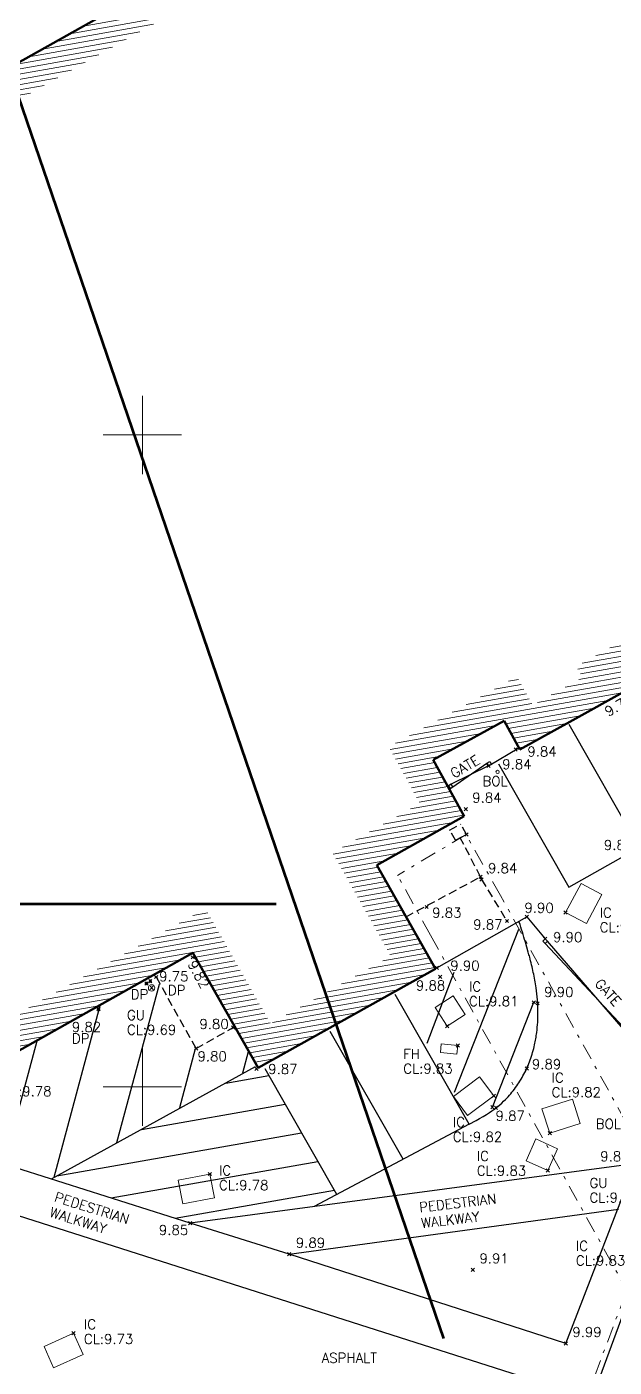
# Model space of a CAD drawing. Extents: x 521064 to 521635, y 174590 to 175241.
# Drawn here: x 521336.45 to 521354.48, y 174811.39 to 174852.52 of the extents above; entities that cross this region are included whole.
import ezdxf
from ezdxf.enums import TextEntityAlignment as Align

# ---------------------------------------------------------------- set-up
doc = ezdxf.new("R2010")
doc.units = 0
doc.header["$PDMODE"] = 3
doc.header["$PDSIZE"] = 0.05
for name, pattern in [('Centre', [7, 4, -1, 1, -1]), ('DASHDOT', [1, 0.5, -0.25, 0, -0.25]), ('HIDDEN', [0.375, 0.25, -0.125])]:
    doc.linetypes.add(name, pattern=pattern)
for name, color, linetype, lineweight in [('I031G_SURVEY-GRID', 7, 'CONTINUOUS', 18), ('I277G_CANOPY', 30, 'DASHDOT', 18), ('I901G_TITLE-SHEET', 7, 'CONTINUOUS', 18), ('I904G_HATCHING', 62, 'CONTINUOUS', 18), ('I910T_TXT-GEN-S', 7, 'CONTINUOUS', 13), ('I917G_BUILDING', 3, 'CONTINUOUS', 50), ('I923G_SURVEY-POINT', 7, 'CONTINUOUS', 18), ('I923T_SURVEY-LEVEL', 7, 'CONTINUOUS', 13), ('I960G_COVER', 1, 'CONTINUOUS', 18), ('I960T_COVER-TXT', 1, 'CONTINUOUS', 13), ('I976G_ST-FURN', 220, 'CONTINUOUS', 18), ('I976T_ST-FURN-TXT', 220, 'CONTINUOUS', 13)]:
    doc.layers.add(name, color=color, linetype=linetype, lineweight=lineweight)
for name, color, linetype in [('I280G_BLDG-FRAME', 7, 'HIDDEN'), ('I940G_SURFACE', 200, 'HIDDEN'), ('I971G_FENCE', 5, 'Centre'), ('I973G_GATE', 20, 'CONTINUOUS'), ('I997G_ROAD_MARKING', 7, 'CONTINUOUS')]:
    doc.layers.add(name, color=color, linetype=linetype)
doc.styles.add('MONOTXT', font='simplex.shx')
doc.styles.get("Standard").update_dxf_attribs({"font": 'simplex.shx'})

msp = doc.modelspace()

# ---------------------------------------------------------------- hatches: boundary and pattern name
at = {"layer": 'I904G_HATCHING'}
h = msp.add_hatch(dxfattribs=at)
h.set_pattern_fill('ANSI31', color=256, scale=0.05, angle=325, style=0)
h.paths.add_polyline_path([(521365.759, 174881.945), (521367.311, 174886.098), (521374.746, 174883.333), (521378.528, 174881.926), (521381.469, 174880.831), (521383.284, 174885.719), (521385.395, 174891.334), (521386.802, 174895.22), (521363.286, 174904.002), (521357.857, 174889.657), (521365.37, 174886.856), (521364.674, 174884.949), (521364.507, 174885.012), (521364.55, 174885.126), (521364.044, 174885.327), (521363.994, 174885.206), (521361.419, 174886.18), (521361.462, 174886.296), (521361.185, 174886.396), (521361.136, 174886.287), (521358.803, 174887.181), (521355.775, 174879.014), (521358.23, 174878.113), (521352.972, 174863.981), (521350.89, 174861.521), (521348.805, 174863.337), (521348.886, 174863.429), (521348.528, 174863.721), (521342.476, 174856.651), (521342.824, 174856.353), (521340.844, 174854.033), (521331.138, 174848.587), (521320.768, 174842.769), (521322.227, 174840.3), (521326.894, 174832.047), (521326.981, 174832.096), (521328.103, 174830.098), (521333.883, 174819.805), (521341.553, 174824.106), (521343.555, 174820.584), (521348.998, 174823.617), (521347.201, 174826.798), (521349.876, 174828.301), (521348.925, 174830.03), (521351.103, 174831.223), (521351.585, 174830.343), (521353.209, 174831.247), (521354.849, 174832.159), (521354.666, 174832.503), (521357.728, 174834.195), (521360.628, 174835.783), (521359.858, 174837.16), (521359.054, 174838.6), (521359.557, 174838.878), (521357.895, 174841.817), (521358.966, 174842.392), (521359.577, 174841.885), (521360.53, 174842.998), (521361.858, 174844.542), (521361.95, 174844.468), (521362.086, 174844.651), (521362.012, 174844.715), (521363.35, 174846.282), (521363.434, 174846.212), (521363.574, 174846.376), (521363.491, 174846.448), (521365.776, 174849.114), (521364.06, 174850.62), (521365.333, 174852.072), (521367.565, 174851.231), (521366.43, 174848.174), (521368.782, 174847.273), (521368.859, 174847.493), (521368.766, 174847.527), (521369.438, 174849.316), (521370.241, 174851.441), (521371.875, 174855.813), (521373.221, 174859.385), (521373.324, 174859.346), (521373.4, 174859.547), (521371.787, 174860.139), (521373.01, 174863.468), (521374.664, 174867.907), (521375.002, 174868.806), (521374.636, 174868.938), (521374.841, 174869.511), (521374.778, 174869.534), (521375.25, 174870.795), (521375.313, 174870.772), (521375.43, 174871.092), (521375.282, 174871.148), (521376.27, 174873.748), (521376.409, 174873.704), (521376.525, 174874.024), (521376.377, 174874.08), (521377.366, 174876.691), (521377.503, 174876.639), (521377.62, 174876.959), (521377.483, 174877.01), (521378.449, 174879.614), (521378.586, 174879.563), (521378.708, 174879.89), (521378.39, 174880.002), (521378.333, 174879.852), (521375.927, 174880.747), (521375.983, 174880.895), (521375.654, 174881.019), (521375.598, 174880.871), (521372.882, 174881.875), (521372.934, 174882.023), (521372.616, 174882.147), (521372.558, 174881.998), (521370.038, 174882.927), (521370.098, 174883.092), (521369.785, 174883.201), (521369.66, 174882.884), (521369.751, 174882.85), (521368.982, 174880.772)])
h.paths.add_polyline_path([(521365.266, 174883.655), (521366.65, 174887.446), (521359.148, 174890.243), (521363.869, 174902.717), (521385.525, 174894.629), (521380.881, 174882.119), (521366.723, 174887.383), (521364.469, 174881.35), (521369.574, 174879.492), (521370.404, 174881.734), (521377.266, 174879.182), (521373.991, 174870.568), (521374.084, 174870.533), (521373.491, 174868.948), (521373.567, 174868.92), (521373.357, 174868.335), (521373.689, 174868.215), (521370.503, 174859.545), (521372.021, 174858.988), (521368.101, 174848.605), (521367.712, 174848.754), (521368.849, 174851.816), (521365.038, 174853.252), (521362.648, 174850.528), (521364.38, 174849.008), (521359.457, 174843.284), (521359.087, 174843.592), (521356.522, 174842.215), (521358.189, 174839.265), (521357.69, 174838.988), (521359.259, 174836.183), (521353.321, 174832.902), (521353.505, 174832.556), (521351.978, 174831.707), (521351.5, 174832.581), (521347.566, 174830.426), (521348.522, 174828.688), (521345.837, 174827.179), (521347.632, 174824.001), (521343.934, 174821.94), (521341.931, 174825.465), (521334.266, 174821.166), (521327.364, 174833.458), (521327.274, 174833.407), (521322.18, 174842.415), (521341.486, 174853.245), (521344.234, 174856.465), (521343.887, 174856.761), (521348.562, 174862.223), (521350.998, 174860.101), (521353.848, 174863.469), (521359.518, 174878.706), (521357.061, 174879.607), (521359.387, 174885.88)], flags=16)
at = {"layer": 'I997G_ROAD_MARKING'}
h = msp.add_hatch(dxfattribs=at)
h.set_pattern_fill('ANSI31', color=2, scale=0.5, angle=30, style=0)
h.paths.add_polyline_path([(521328.178, 174829.886), (521325.787, 174828.553), (521331.142, 174819.088), (521337.2, 174817.172), (521343.497, 174820.66), (521342.828, 174821.831), (521341.641, 174821.163), (521340.367, 174823.426), (521333.866, 174819.789)])
h = msp.add_hatch(dxfattribs=at)
h.set_pattern_fill('ANSI31', color=2, scale=0.3, angle=325, style=0)
h.paths.add_polyline_path([(521345.972, 174816.69), (521343.667, 174820.717), (521337.206, 174817.166), (521341.47, 174815.818)])

# ---------------------------------------------------------------- linework, layer by layer
at = {"layer": 'I031G_SURVEY-GRID'}
for p, q in [((521340, 174841.2), (521340, 174838.8)), ((521338.8, 174840), (521341.2, 174840)), ((521340, 174821.2), (521340, 174818.8)), ((521338.8, 174820), (521341.2, 174820))]:
    msp.add_line(p, q, dxfattribs=at)
at = {"layer": 'I277G_CANOPY'}
for points in [[(521356.436, 174816.041, 13.847), (521350.992, 174825.865, 13.823), (521349.936, 174827.738, 12.658), (521347.83, 174826.485, 12.664)], [(521348.845, 174824.648, 13.814), (521347.83, 174826.485, 12.664)], [(521348.845, 174824.648, 13.814), (521355.191, 174813.173, 13.854)], [(521355.846, 174806.022, 12.735), (521355.599, 174806.101, 12.734), (521355.094, 174804.792, 12.73), (521351.94, 174805.987, 12.748), (521355.844, 174816.324, 12.743), (521354.854, 174818.836, 12.71)]]:
    msp.add_polyline3d(points, dxfattribs=at)
at = {"layer": 'I280G_BLDG-FRAME'}
for p, q in [((521349.43, 174827.874, 9.84), (521349.771, 174828.052, 9.84)), ((521349.608, 174827.565, 9.84), (521349.43, 174827.874, 9.84)), ((521349.608, 174827.565, 9.84), (521349.949, 174827.743, 9.84)), ((521349.949, 174827.743, 9.84), (521349.771, 174828.052, 9.84)), ((521350.382, 174826.439, 9.84), (521349.759, 174827.638, 9.84)), ((521348.094, 174825.216, 9.84), (521350.382, 174826.439, 9.84))]:
    msp.add_line(p, q, dxfattribs=at)
at = {"layer": 'I917G_BUILDING'}
for p, q in [((521340.844, 174854.033, 9.55), (521331.138, 174848.587, 9.6)), ((521353.209, 174831.247, 9.79), (521354.849, 174832.159, 9.79)), ((521348.925, 174830.03, 9.84), (521351.103, 174831.223, 9.84)), ((521351.585, 174830.343, 9.84), (521351.103, 174831.223, 9.84)), ((521351.585, 174830.343, 9.84), (521353.209, 174831.247, 9.79)), ((521349.876, 174828.301, 9.84), (521348.925, 174830.03, 9.84)), ((521347.201, 174826.798, 9.84), (521349.876, 174828.301, 9.84)), ((521348.998, 174823.617, 9.88), (521347.201, 174826.798, 9.84)), ((521333.883, 174819.805, 9.76), (521341.553, 174824.106, 9.82)), ((521341.553, 174824.106, 9.82), (521343.555, 174820.584, 9.88)), ((521343.555, 174820.584, 9.88), (521348.998, 174823.617, 9.88))]:
    msp.add_line(p, q, dxfattribs=at)
at = {"layer": 'I923G_SURVEY-POINT'}
for p in [(521351.458, 174830.344, 9.844), (521350.626, 174829.841, 9.843), (521349.925, 174828.519, 9.841), (521349.949, 174827.743, 9.84), (521350.382, 174826.439, 9.84), (521350.409, 174826.357, 9.84), (521348.725, 174825.514, 9.828), (521351.802, 174825.21, 9.901), (521352.991, 174825.348, 9.835), (521351.192, 174825.085, 9.867), (521352.365, 174824.541, 9.904), (521341.545, 174823.969, 9.825), (521349.036, 174823.649, 9.902), (521340.13, 174823.164, 9.749), (521340.245, 174823.236, 9.749), (521340.42, 174823.367, 9.748), (521349.141, 174823.368, 9.885), (521340.284, 174823.031, 9.686), (521338.655, 174822.377, 9.824), (521352.019, 174822.59), (521352.132, 174822.559, 9.899), (521342.783, 174821.816, 9.797), (521349.357, 174821.855, 9.809), (521341.647, 174821.173, 9.799), (521349.68, 174821.265, 9.829), (521343.501, 174820.548, 9.868), (521351.797, 174820.558, 9.891), (521350.786, 174819.72, 9.822), (521350.742, 174819.372), (521350.854, 174819.353, 9.871), (521352.504, 174818.577, 9.82), (521352.445, 174817.429, 9.828), (521342.074, 174817.321, 9.784), (521341.469, 174815.814, 9.848), (521344.509, 174814.862, 9.887), (521350.146, 174814.381, 9.907), (521337.889, 174812.439, 9.725), (521352.998, 174812.121, 9.991)]:
    msp.add_point(p, dxfattribs=at)
at = {"layer": 'I940G_SURFACE'}
for points in [[(521350.409, 174826.357, 9.84), (521351.192, 174825.085, 9.867)], [(521340.42, 174823.367, 9.748), (521341.647, 174821.173, 9.799), (521342.783, 174821.816, 9.797)]]:
    msp.add_polyline3d(points, dxfattribs=at)
at = {"layer": 'I960G_COVER'}
for points in [[(521352.991, 174825.348, 9.835), (521353.469, 174826.237, 9.825), (521354.105, 174825.894, 9.822), (521353.627, 174825.006, 9.832)], [(521349.357, 174821.855, 9.809), (521349.911, 174822.216, 9.815), (521349.536, 174822.792, 9.813), (521348.982, 174822.431, 9.806)], [(521349.68, 174821.265, 9.829), (521349.172, 174821.312, 9.827), (521349.147, 174821.047, 9.826), (521349.655, 174821, 9.828)], [(521350.786, 174819.72, 9.822), (521349.983, 174819.122, 9.835), (521349.548, 174819.705, 9.828), (521350.351, 174820.303, 9.814)], [(521352.504, 174818.577, 9.82), (521353.437, 174818.876, 9.82), (521353.199, 174819.617, 9.814), (521352.266, 174819.318, 9.815)], [(521352.445, 174817.429, 9.828), (521352.745, 174818.098, 9.823), (521352.078, 174818.398, 9.824), (521351.777, 174817.729, 9.829)], [(521342.074, 174817.321, 9.784), (521341.099, 174817.13, 9.757), (521341.241, 174816.402, 9.763), (521342.217, 174816.594, 9.79)], [(521337.889, 174812.439, 9.725), (521336.982, 174812.034, 9.723), (521337.276, 174811.377, 9.728), (521338.183, 174811.782, 9.73)]]:
    msp.add_polyline3d(points, close=True, dxfattribs=at)
msp.add_circle((521340.284, 174823.031, 9.686), 0.1, dxfattribs=at)
at = {"layer": 'I971G_FENCE'}
for points in [[(521350.626, 174829.841, 9.843), (521351.553, 174830.402, 9.844)], [(521349.036, 174823.649, 9.902), (521351.802, 174825.21, 9.901), (521352.365, 174824.541, 9.904)]]:
    msp.add_polyline3d(points, dxfattribs=at)
at = {"layer": 'I973G_GATE'}
for points, elevation in [([(521349.529, 174829.199), (521349.478, 174829.285), (521349.392, 174829.235), (521349.443, 174829.149), (521349.529, 174829.199), (521350.576, 174829.928), (521350.662, 174829.978), (521350.712, 174829.892), (521350.626, 174829.841), (521350.576, 174829.928), (521350.626, 174829.841), (521349.478, 174829.285)], 9.843), ([(521352.361, 174824.395), (521352.435, 174824.462), (521352.368, 174824.536), (521352.294, 174824.469), (521352.361, 174824.395), (521355.672, 174820.868), (521355.739, 174820.794), (521355.665, 174820.727), (521355.598, 174820.801), (521355.672, 174820.868), (521355.598, 174820.801), (521352.435, 174824.462)], 9.849)]:
    msp.add_lwpolyline(points, dxfattribs=dict(at, elevation=elevation))
at = {"layer": 'I976G_ST-FURN'}
for centre, radius in [((521350.902, 174829.658, 9.838), 0.05), ((521340.13, 174823.164, 9.749), 0.04), ((521340.245, 174823.236, 9.749), 0.04), ((521338.655, 174822.377, 9.824), 0.04)]:
    msp.add_circle(centre, radius, dxfattribs=at)
at = {"layer": 'I997G_ROAD_MARKING'}
for p, q in [((521353.091, 174831.129), (521355.247, 174827.339)), ((521350.933, 174829.908), (521353.089, 174826.118)), ((521353.089, 174826.118), (521355.247, 174827.339)), ((521350.035, 174818.852), (521347.764, 174822.832)), ((521348.003, 174817.773), (521345.767, 174821.692)), ((521343.467, 174820.615), (521337.203, 174817.166)), ((521345.971, 174816.694), (521343.769, 174820.552)), ((521350.035, 174818.852), (521345.274, 174816.324)), ((521355.015, 174817.628), (521341.469, 174815.814)), ((521352.998, 174812.121), (521354.893, 174817.019)), ((521356.17, 174816.888), (521346.342, 174790.212)), ((521344.509, 174814.862), (521354.615, 174816.242))]:
    msp.add_line(p, q, dxfattribs=at)
at = {"layer": 'I997G_ROAD_MARKING', "color": 2}
msp.add_line((521350.742, 174819.372), (521352.019, 174822.59), dxfattribs=at)
at = {"layer": 'I997G_ROAD_MARKING'}
for points in [[(521352.998, 174812.121), (521344.509, 174814.862), (521341.469, 174815.814), (521331.142, 174819.088), (521326.479, 174827.318), (521318.928, 174840.655)], [(521320.954, 174817.627), (521324.697, 174827.827), (521330.312, 174817.92), (521352.529, 174810.829), (521348.427, 174799.74), (521345.089, 174790.806)]]:
    msp.add_lwpolyline(points, dxfattribs=at)
at = {"layer": 'I997G_ROAD_MARKING', "color": 2}
for points in [[(521349.576, 174819.833), (521351.55, 174824.831)], [(521349.556, 174823.509), (521348.731, 174821.328)]]:
    msp.add_lwpolyline(points, dxfattribs=at)
at = {"layer": 'I997G_ROAD_MARKING'}
msp.add_lwpolyline([(521350.035, 174818.852), (521350.247, 174818.967), (521350.352, 174819.026), (521350.456, 174819.086), (521350.559, 174819.148), (521350.659, 174819.213, 0.024023), (521350.91, 174819.398, 0.026379), (521351.141, 174819.607, 0.038007), (521351.455, 174819.975, 0.035892), (521351.711, 174820.385, 0.035689), (521351.905, 174820.824, 0.031442), (521352.039, 174821.286, 0.011832), (521352.076, 174821.474, 0.011112), (521352.105, 174821.664, 0.017779), (521352.134, 174821.984, 0.016213), (521352.141, 174822.304, 0.017934), (521352.125, 174822.671, 0.015349), (521352.084, 174823.036, 0.017398), (521351.999, 174823.508, 0.011514), (521351.888, 174823.974, 0.001637), (521351.867, 174824.051, 0.001474), (521351.846, 174824.129), (521351.802, 174824.283), (521351.757, 174824.437, 0.00317), (521351.663, 174824.745, 0.00063), (521351.567, 174825.052)], format="xyb", dxfattribs=at)

# ---------------------------------------------------------------- texts
at = {"layer": 'I901G_TITLE-SHEET'}
msp.add_text('A0', height=40, dxfattribs=at).set_placement((521320.104, 174812.279))
at = {"layer": 'I910T_TXT-GEN-S', "style": 'MONOTXT'}
for rotation, p in [(30.336, (521349.902, 174829.822)), (312.013, (521354.293, 174822.895))]:
    msp.add_text('GATE', height=0.3, rotation=rotation, dxfattribs=at).set_placement(p, align=Align.MIDDLE)
msp.add_text('ASPHALT', height=0.3, dxfattribs=at).set_placement((521345.504, 174811.53))
at = {"layer": 'I923T_SURVEY-LEVEL', "style": 'MONOTXT'}
for s, rotation, p in [('9.79', 30.0686, (521354.303, 174831.348, 9.787)), ('9.82', 299.1343, (521341.377, 174823.766, 9.825))]:
    msp.add_text(s, height=0.3, rotation=rotation, dxfattribs=at).set_placement(p)
for s, p in [('9.84', (521351.816, 174830.135, 9.844)), ('9.84', (521351.046, 174829.745, 9.843)), ('9.84', (521350.125, 174828.719, 9.841)), ('9.85', (521354.165, 174827.267, 9.852)), ('9.84', (521350.609, 174826.557, 9.84)), ('9.90', (521351.726, 174825.34, 9.901)), ('9.83', (521348.895, 174825.19, 9.828)), ('9.87', (521350.155, 174824.828, 9.867)), ('CL:9.83', (521354.036, 174824.738, 9.835)), ('9.90', (521352.605, 174824.439, 9.904)), ('9.90', (521349.452, 174823.566, 9.902)), ('9.75', (521340.514, 174823.237, 9.748)), ('9.88', (521348.396, 174822.955, 9.885)), ('CL:9.81', (521350.026, 174822.474, 9.809)), ('9.90', (521352.332, 174822.759, 9.899)), ('9.82', (521337.836, 174821.681, 9.824)), ('9.80', (521341.75, 174821.773, 9.797)), ('CL:9.69', (521339.525, 174821.597, 9.686)), ('9.80', (521341.692, 174820.782, 9.799)), ('CL:9.83', (521348.007, 174820.406, 9.829)), ('9.89', (521351.957, 174820.541, 9.891)), ('9.87', (521343.862, 174820.392, 9.868)), ('CL:9.78', (521335.696, 174819.71, 9.779)), ('CL:9.82', (521352.56, 174819.681, 9.82)), ('9.87', (521350.841, 174818.959, 9.871)), ('CL:9.82', (521349.528, 174818.313, 9.822)), ('9.87', (521354.055, 174817.713, 9.872)), ('CL:9.83', (521350.264, 174817.273, 9.828)), ('CL:9.78', (521342.352, 174816.83, 9.784)), ('CL:9.83', (521353.724, 174816.449, 9.833)), ('9.85', (521340.506, 174815.454, 9.848)), ('9.89', (521344.709, 174815.062, 9.887)), ('9.91', (521350.346, 174814.581, 9.907)), ('CL:9.83', (521353.306, 174814.517, 9.833)), ('9.99', (521353.198, 174812.321, 9.991)), ('CL:9.73', (521338.205, 174812.109, 9.725))]:
    msp.add_text(s, height=0.3, dxfattribs=at).set_placement(p)
at = {"layer": 'I960T_COVER-TXT', "style": 'MONOTXT'}
for s, p in [('IC', (521354.036, 174825.188)), ('IC', (521350.026, 174822.924)), ('GU', (521339.525, 174822.047)), ('FH', (521348.007, 174820.856)), ('IC', (521352.56, 174820.131)), ('IC', (521349.528, 174818.763)), ('IC', (521350.264, 174817.723)), ('IC', (521342.352, 174817.28)), ('GU', (521353.724, 174816.899)), ('IC', (521353.306, 174814.967)), ('IC', (521338.205, 174812.559))]:
    msp.add_text(s, height=0.3, dxfattribs=at).set_placement(p)
at = {"layer": 'I976T_ST-FURN-TXT', "style": 'MONOTXT'}
for s, p in [('BOL', (521350.441, 174829.227)), ('DP', (521339.644, 174822.683)), ('DP', (521340.785, 174822.811)), ('DP', (521337.836, 174821.331)), ('BOL', (521353.917, 174818.711))]:
    msp.add_text(s, height=0.3, dxfattribs=at).set_placement(p)
at = {"layer": 'I997G_ROAD_MARKING', "style": 'MONOTXT'}
for s, rotation, p in [('PEDESTRIAN ', 342.5829, (521337.273, 174816.489)), ('PEDESTRIAN ', 6.6311, (521348.517, 174816.146)), ('WALKWAY', 342.5829, (521337.127, 174816.025)), ('WALKWAY', 6.6311, (521348.574, 174815.663))]:
    msp.add_text(s, height=0.3, rotation=rotation, dxfattribs=at).set_placement(p)

doc.saveas('drawing.dxf')
